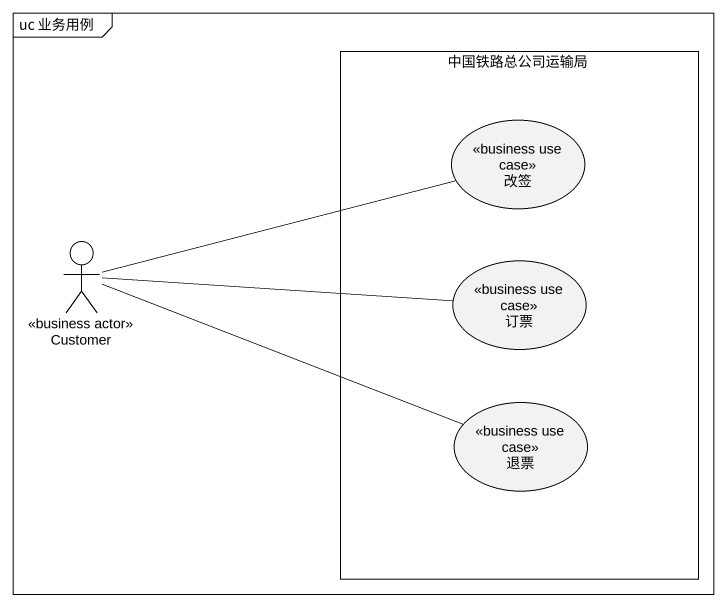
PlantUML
@startuml
mainframe uc 业务用例
rectangle 中国铁路总公司运输局 {
  usecase 改签 <<business use case>>
  usecase 订票 <<business use case>>
  usecase 退票 <<business use case>>
}
actor Customer <<business actor>>
Customer -right- 改签
Customer -right- 订票
Customer -right- 退票
@enduml
